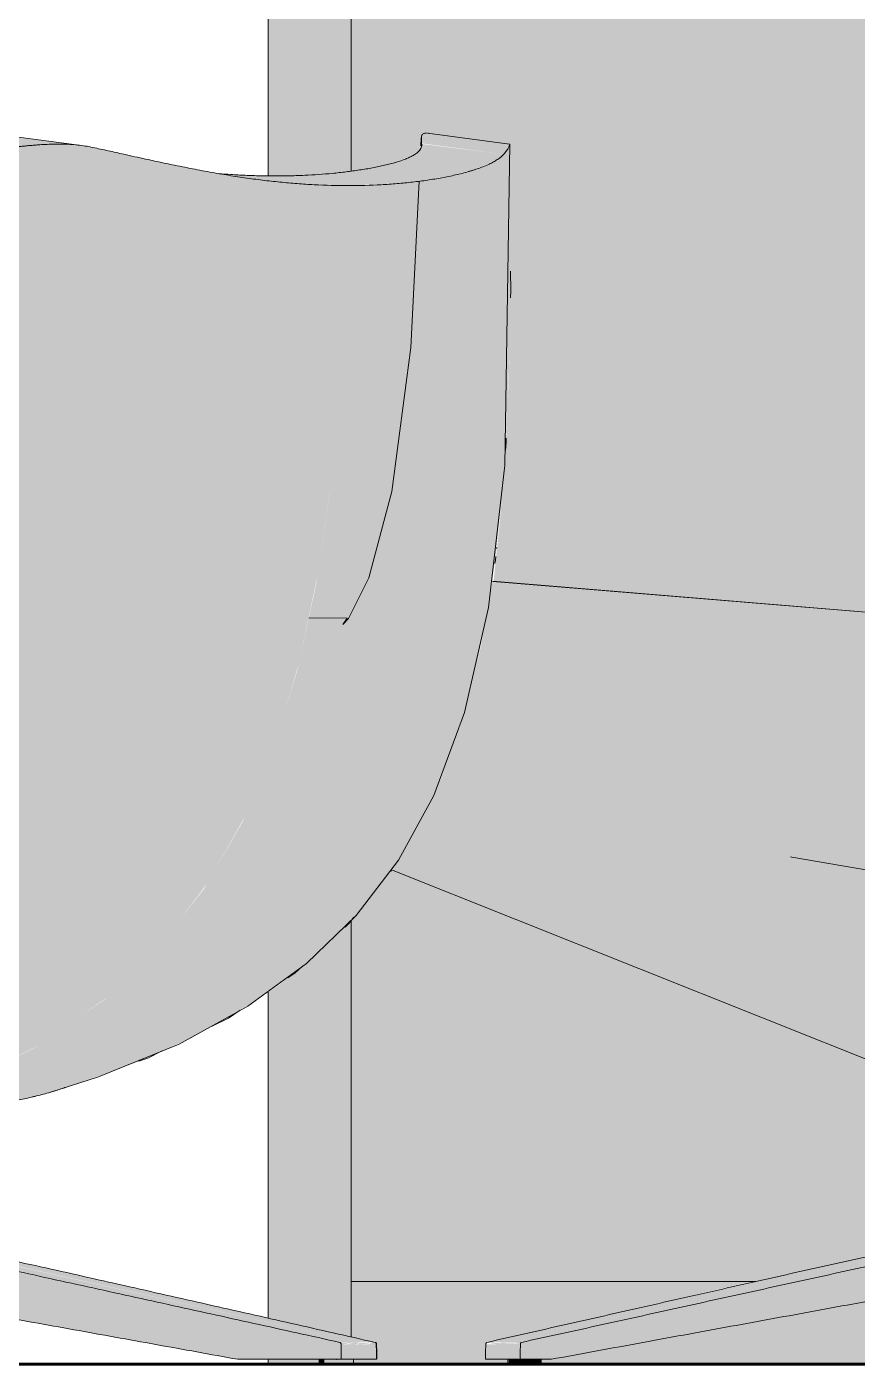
# Model space of a CAD drawing. Header units: inches. Extents: x -3547 to 1672, y -48 to 208.
# Drawn here: x 986.19 to 1006.27, y 0 to 32.37 of the extents above; entities that cross this region are included whole.
import ezdxf

# ---------------------------------------------------------------- set-up
doc = ezdxf.new("R2010")
doc.units = ezdxf.units.IN
doc.header["$MEASUREMENT"] = 0
doc.linetypes.add('Aligning Line 1_8_', pattern=[0.25, 0.125, -0.125])
doc.linetypes.add('Grid Line 1_2_', pattern=[0.875, 0.5, -0.125, 0.125, -0.125])
for name, color, linetype, lineweight in [('0-4', 10, 'Continuous', 5), ('0-5', 7, 'Continuous', 18), ('A-FLOR-5', 250, 'Continuous', 60), ('A-FLOR-LEVL-1', 51, 'Grid Line 1_2_', 9), ('A-GLAZ-CURT-2', 90, 'Continuous', 9), ('A-GLAZ-CWMG-2', 27, 'Continuous', 9), ('A-GLAZ-CWMG-3', 90, 'Continuous', 9), ('A-WALL-3', 7, 'Continuous', 18), ('G-ANNO-SYMB', 111, 'Aligning Line 1_8_', 9), ('G-ANNO-SYMB-1', 147, 'Aligning Line 1_8_', 9), ('I-FURN', 30, 'Continuous', 9)]:
    doc.layers.add(name, color=color, linetype=linetype, lineweight=lineweight)

# ---------------------------------------------------------------- blocks, each defined once
blk = doc.blocks.new('CTR - 2nd Phase_rvt-7-Elevation 5 - c')
at = {"layer": 'A-FLOR-LEVL-1'}
blk.add_line((-11478.988, 0), (-11196.014, 0), dxfattribs=at)
blk = doc.blocks.new('CTR - 1st Phase - Unit Layouts_rvt-7-Elevation 5 - c')
at = {"layer": 'A-FLOR-LEVL-1'}
blk.add_line((-11478.988, 0), (-11196.014, 0), dxfattribs=at)
blk = doc.blocks.new('CTR  - Topography_rvt-7-Elevation 5 - c')
at = {"layer": 'A-FLOR-LEVL-1'}
blk.add_line((-11478.988, 0), (-11196.014, 0), dxfattribs=at)
at = {"layer": 'G-ANNO-SYMB-1'}
blk.add_line((-11244.351, 0), (-11430.647, 0), dxfattribs=at)
blk = doc.blocks.new('System Panel - Glazed-2110450-Elevation 5 - c')
at = {"layer": 'A-GLAZ-CURT-2'}
h = blk.add_hatch(color=256, dxfattribs=at)
h.paths.add_polyline_path([(-11275.289, 2), (-11265.505, 2), (-11261.877, 2.796), (-11261.369, 2.92), (-11261.2, 3.055), (-11261.112, 3.188), (-11261.073, 3.376), (-11261.088, 6.685), (-11274.307, 11.96), (-11275.07, 10.968), (-11275.289, 10.739), (-11275.289, 2.114)], flags=0)
h.paths.add_polyline_path([(-11244.989, 29.365), (-11244.99, 29.365), (-11244.994, 29.232)], flags=0)
h.paths.add_polyline_path([(-11251.402, 2), (-11244.389, 2), (-11244.389, 99.375), (-11275.289, 99.375), (-11275.289, 28.876), (-11274.779, 28.959), (-11274.346, 29.055), (-11273.895, 29.211), (-11273.651, 29.366), (-11273.59, 29.546), (-11273.583, 29.725), (-11273.527, 29.787), (-11273.235, 29.763), (-11271.448, 29.515), (-11271.428, 26.169), (-11271.473, 23.697), (-11271.568, 21.863), (-11271.688, 20.408), (-11271.842, 18.935), (-11260.778, 18.026), (-11260.778, 18.03), (-11258.017, 18.107), (-11257.095, 18.173), (-11256.503, 18.275), (-11256.095, 18.4), (-11255.682, 18.574), (-11255.217, 18.851), (-11254.925, 19.075), (-11254.59, 19.369), (-11254.372, 19.589), (-11253.897, 20.157), (-11253.592, 20.566), (-11253.139, 21.31), (-11252.826, 21.881), (-11252.03, 23.59), (-11251.707, 24.383), (-11251.394, 25.247), (-11250.995, 26.457), (-11250.098, 29.288), (-11249.829, 29.686), (-11249.475, 29.994), (-11249.16, 30.17), (-11248.836, 30.267), (-11248.636, 30.289), (-11246.109, 30.034), (-11245.878, 29.951), (-11245.317, 29.689), (-11245.09, 29.547), (-11244.987, 29.436), (-11245.056, 27.404), (-11245.152, 25.732), (-11245.297, 24.023), (-11245.527, 22.145), (-11245.912, 20.021), (-11246.213, 18.798), (-11246.528, 17.731), (-11247.174, 16.035), (-11247.501, 15.327), (-11248.147, 14.151), (-11248.545, 13.531), (-11249.283, 12.55), (-11250.002, 11.728), (-11250.813, 10.956), (-11251.384, 10.473), (-11251.948, 10.05), (-11252.703, 9.538), (-11253.484, 9.071), (-11254.645, 8.479), (-11255.409, 8.137), (-11256.407, 7.747), (-11257.144, 7.496), (-11258.478, 7.093), (-11259.12, 6.908), (-11259.099, 3.317), (-11259.001, 3.051), (-11258.699, 2.882), (-11253.131, 2), (-11251.991, 2)], flags=0)
h.paths.add_polyline_path([(-11249.368, 12.523), (-11249.236, 12.698), (-11249.36, 12.534)], flags=0)
h.paths.add_polyline_path([(-11249.081, 12.906), (-11248.914, 13.128), (-11249.06, 12.934)], flags=0)
h.paths.add_polyline_path([(-11247.075, 16.562), (-11246.962, 16.87), (-11247.067, 16.583)], flags=0)
h.paths.add_polyline_path([(-11245.802, 20.781), (-11245.672, 21.496), (-11245.802, 20.783)], flags=0)
blk = doc.blocks.new('Rectangular Mullion - 2_ x 4_ rectangular-1900529-Elevation 5 - c')
at = {"layer": 'A-GLAZ-CWMG-2'}
h = blk.add_hatch(color=256, dxfattribs=at)
h.paths.add_polyline_path([(-11275.018, 0), (-11271.479, 0), (-11271.479, 0.118), (-11270.706, 0.118), (-11270.706, 0), (-11244.943, 0), (-11244.924, 0.118), (-11244.903, 0.126), (-11257.924, 1.82), (-11258.967, 1.928), (-11258.979, 1.938), (-11258.986, 1.949), (-11259.046, 1.882), (-11259.12, 1.674), (-11259.12, 1.131), (-11261.073, 1.131), (-11261.089, 1.771), (-11261.117, 1.814), (-11264.131, 1.279), (-11270.549, 0.12), (-11272.035, 0.12), (-11272.01, 0.514), (-11272.001, 0.529), (-11265.587, 2), (-11275.289, 2), (-11275.289, 0.663), (-11274.684, 0.505), (-11274.67, 0.481), (-11274.676, 0.12), (-11275.245, 0.118), (-11275.245, 0), (-11275.091, 0)], flags=0)
h.paths.add_polyline_path([(-11244.389, 0.615), (-11244.389, 2), (-11253.131, 2), (-11245.079, 0.724)], flags=0)
at = {"layer": 'A-GLAZ-CWMG-3'}
for p in [(-11275.289, 0.663), (-11265.505, 2)]:
    blk.add_line(p, (-11275.289, 2), dxfattribs=at)
blk = doc.blocks.new('Rectangular Mullion - 2_ x 4_ rectangular-2110445-Elevation 5 - c')
at = {"layer": 'A-GLAZ-CWMG-2'}
h = blk.add_hatch(color=256, dxfattribs=at)
h.paths.add_polyline_path([(-11277.103, 0), (-11276.044, 0), (-11276.044, 0.118), (-11277.289, 0.111), (-11277.289, 0)], flags=0)
h.paths.add_polyline_path([(-11275.289, 0.663), (-11275.289, 10.739), (-11275.981, 10.043), (-11277.048, 9.167), (-11277.289, 9.006), (-11277.289, 1.116), (-11275.34, 0.675)], flags=0)
h.paths.add_polyline_path([(-11277.121, 28.756), (-11275.978, 28.803), (-11275.357, 28.867), (-11275.289, 28.876), (-11275.289, 101.375), (-11277.289, 101.375), (-11277.289, 28.76), (-11277.185, 28.758)], flags=0)
at = {"layer": 'A-GLAZ-CWMG-3'}
for p, q in [((-11275.289, 28.876), (-11275.289, 101.375)), ((-11275.289, 0.663), (-11275.289, 10.74))]:
    blk.add_line(p, q, dxfattribs=at)
blk = doc.blocks.new('CTR - 1st Phase - Shell_rvt-7-Elevation 5 - c')
at = {"layer": 'A-FLOR-5'}
blk.add_line((-11244.351, 0), (-11426.989, 0), dxfattribs=at)
at = {"layer": 'A-FLOR-LEVL-1'}
blk.add_line((-11478.988, 0), (-11196.014, 0), dxfattribs=at)
at = {"layer": 'A-WALL-3'}
for p, q in [((-11277.289, 28.76), (-11277.289, 101.375)), ((-11277.289, 1.116), (-11277.289, 9.006)), ((-11277.289, 0), (-11277.289, 0.12))]:
    blk.add_line(p, q, dxfattribs=at)
at = {"layer": 'G-ANNO-SYMB-1'}
blk.add_line((-11244.351, 0), (-11430.647, 0), dxfattribs=at)
at = {"layer": '0-5'}
for name in ['Rectangular Mullion - 2_ x 4_ rectangular-2110445-Elevation 5 - c', 'System Panel - Glazed-2110450-Elevation 5 - c', 'Rectangular Mullion - 2_ x 4_ rectangular-1900529-Elevation 5 - c']:
    blk.add_blockref(name, (0, 0), dxfattribs=at)
blk = doc.blocks.new('CTR - 1st Phase -Stairs _ Elevators_rvt-7-Elevation 5 - c')
at = {"layer": 'A-FLOR-LEVL-1'}
blk.add_line((-11478.988, 0), (-11196.014, 0), dxfattribs=at)
blk = doc.blocks.new('Seating-Lounge_Chair-Teknion-BBMC_Metropolitan-R2013 - Lounge Chair-1463097-Elevation 5 - c')
at = {"layer": 'I-FURN'}
for points in [[(-11285.323, 28.709), (-11284.9, 28.931), (-11284.506, 29.159), (-11284.332, 29.239), (-11283.894, 29.371), (-11283.408, 29.454), (-11282.953, 29.501), (-11282.268, 29.528), (-11282.192, 29.544), (-11284.188, 29.786), (-11284.404, 29.779), (-11284.751, 29.698), (-11285.058, 29.544), (-11285.275, 29.368), (-11285.435, 29.11), (-11285.469, 28.875), (-11285.337, 28.725)], [(-11271.478, 29.448), (-11271.455, 29.526), (-11273.46, 29.793), (-11273.544, 29.779), (-11273.583, 29.725), (-11271.595, 29.463)], [(-11275.357, 28.524), (-11274.187, 28.576), (-11273.46, 28.659), (-11272.864, 28.766), (-11272.341, 28.901), (-11271.852, 29.103), (-11271.595, 29.283), (-11273.588, 29.531), (-11273.658, 29.347), (-11273.973, 29.165), (-11274.617, 28.989), (-11275.411, 28.861), (-11275.978, 28.803), (-11276.807, 28.764), (-11277.436, 28.763), (-11278.313, 28.804), (-11278.311, 28.787), (-11277.436, 28.661), (-11276.725, 28.587), (-11275.74, 28.534), (-11275.411, 28.525)], [(-11271.595, 29.283), (-11271.478, 29.448), (-11273.583, 29.725), (-11273.583, 29.545), (-11271.677, 29.294)], [(-11277.049, 0.12), (-11275.524, 0.12), (-11275.532, 0.485), (-11275.559, 0.529), (-11285.952, 2.801), (-11285.952, 1.535), (-11280.737, 0.609), (-11278.008, 0.12), (-11277.103, 0.12)], [(-11274.88, 0.12), (-11274.674, 0.123), (-11274.695, 0.481), (-11275.095, 0.481), (-11275.091, 0.12), (-11274.915, 0.12)], [(-11276.003, 0), (-11275.937, 0), (-11275.937, 0.118), (-11276.044, 0.118), (-11276.044, 0)], [(-11275.524, 0), (-11275.245, 0), (-11275.245, 0.118), (-11275.937, 0.118), (-11275.937, 0), (-11275.527, 0)]]:
    blk.add_hatch(color=256, dxfattribs=at).paths.add_polyline_path(points, flags=0)
h = blk.add_hatch(color=256, dxfattribs=at)
h.paths.add_polyline_path([(-11288.047, 6.156), (-11287.615, 6.3), (-11286.124, 6.3), (-11284.503, 6.877), (-11282.762, 7.762), (-11281.207, 8.869), (-11279.936, 10.091), (-11278.764, 11.639), (-11277.872, 13.227), (-11277.169, 14.896), (-11276.556, 16.931), (-11276.108, 19.048), (-11275.796, 21.165), (-11275.576, 23.437), (-11275.433, 25.917), (-11275.357, 28.524), (-11276.37, 28.56), (-11277.436, 28.661), (-11278.313, 28.787), (-11279.301, 28.967), (-11280.788, 29.283), (-11281.717, 29.477), (-11282.084, 29.517), (-11282.534, 29.524), (-11283.025, 29.496), (-11283.764, 29.399), (-11284.053, 29.337), (-11284.528, 29.147), (-11284.9, 28.931), (-11285.18, 28.777), (-11285.323, 28.709), (-11285.475, 28.881), (-11285.475, 29.006), (-11286.198, 26.749), (-11286.559, 25.73), (-11287.283, 23.934), (-11287.945, 22.525), (-11288.557, 21.463), (-11288.969, 20.824), (-11289.539, 20.095), (-11290.004, 19.583), (-11290.761, 18.931), (-11291.515, 18.499), (-11291.924, 18.341), (-11292.745, 18.146), (-11293.454, 18.078), (-11294.027, 18.058), (-11295.529, 18.046), (-11296.958, 18.053), (-11297.203, 17.812), (-11297.281, 17.355), (-11297.188, 16.883), (-11296.927, 16.477), (-11296.431, 15.941), (-11296.22, 15.591), (-11296.031, 14.985), (-11295.897, 14.285), (-11295.608, 12.605), (-11295.405, 11.88), (-11295.291, 11.56), (-11295.046, 10.962), (-11294.651, 10.172), (-11294.141, 9.288), (-11293.725, 8.637), (-11293.521, 8.357), (-11293.108, 7.895), (-11292.932, 7.727), (-11292.525, 7.406), (-11292.38, 7.303), (-11292.068, 7.116), (-11291.571, 6.877), (-11291.088, 6.689), (-11290.416, 6.493), (-11289.723, 6.347), (-11289.058, 6.248), (-11288.364, 6.179)], flags=0)
h.paths.add_polyline_path([(-11293.521, 8.359), (-11293.521, 8.359), (-11293.521, 8.359)], flags=0)
h = blk.add_hatch(color=256, dxfattribs=at)
h.paths.add_polyline_path([(-11286.124, 6.3), (-11283.771, 6.317), (-11283.074, 6.452), (-11282.548, 6.586), (-11281.418, 6.965), (-11280.49, 7.304), (-11279.138, 7.901), (-11277.568, 8.813), (-11276.596, 9.523), (-11275.809, 10.208), (-11275.269, 10.763), (-11274.771, 11.341), (-11274.155, 12.191), (-11273.695, 12.979), (-11273.387, 13.574), (-11273.003, 14.438), (-11272.757, 15.118), (-11272.469, 16.043), (-11272.301, 16.684), (-11272.001, 18.12), (-11271.803, 19.453), (-11271.619, 21.165), (-11271.493, 23.282), (-11271.438, 25.186), (-11271.428, 26.888), (-11271.448, 29.448), (-11271.455, 29.5), (-11271.533, 29.357), (-11271.595, 29.283), (-11271.921, 29.055), (-11272.451, 28.861), (-11273.094, 28.713), (-11274.144, 28.58), (-11274.915, 28.535), (-11275.357, 28.524), (-11275.466, 25.345), (-11275.591, 23.282), (-11275.804, 21.089), (-11276.133, 18.879), (-11276.582, 16.813), (-11277.203, 14.815), (-11277.911, 13.133), (-11278.84, 11.513), (-11280.009, 10.02), (-11281.255, 8.823), (-11282.92, 7.674), (-11284.597, 6.829), (-11285.987, 6.347)], flags=0)
h.paths.add_polyline_path([(-11273.591, 29.523), (-11273.586, 29.594), (-11273.59, 29.545)], flags=0)
h = blk.add_hatch(color=256, dxfattribs=at)
h.paths.add_polyline_path([(-11298.545, 0.529), (-11297.719, 0.53), (-11287.343, 2.802), (-11287.13, 2.853), (-11287.103, 2.887), (-11288.014, 2.87), (-11288.968, 2.693), (-11293.836, 1.603), (-11298.561, 0.529)], flags=0)
h.paths.add_polyline_path([(-11275.524, 0.529), (-11275.125, 0.529), (-11285.692, 2.887), (-11286.108, 2.869), (-11285.889, 2.787), (-11280.737, 1.671), (-11275.559, 0.529)], flags=0)
h = blk.add_hatch(color=256, dxfattribs=at)
h.paths.add_polyline_path([(-11274.707, 0.529), (-11284.693, 2.773), (-11285.49, 2.887), (-11285.649, 2.887), (-11275.125, 0.529), (-11274.914, 0.529)], flags=0)
h.paths.add_polyline_path([(-11284.693, 2.773), (-11285.172, 2.857), (-11284.819, 2.795)], flags=0)
h = blk.add_hatch(color=256, dxfattribs=at)
h.paths.add_polyline_path([(-11275.125, 0.529), (-11275.557, 0.526), (-11275.524, 0.482), (-11275.383, 0.503), (-11275.289, 0.52), (-11275.171, 0.526)], flags=0)
h.paths.add_polyline_path([(-11274.674, 0.12), (-11274.666, 0.12), (-11274.684, 0.505), (-11274.707, 0.531), (-11284.819, 2.801), (-11284.819, 2.801), (-11279.715, 1.664), (-11274.769, 0.529), (-11274.843, 0.511), (-11274.815, 0.503), (-11274.696, 0.485), (-11274.678, 0.481), (-11274.674, 0.123)], flags=0)
h.paths.add_polyline_path([(-11275.31, 0.481), (-11275.344, 0.501), (-11275.344, 0.481)], flags=0)
h.paths.add_polyline_path([(-11274.815, 0.481), (-11274.859, 0.501), (-11274.859, 0.481), (-11274.833, 0.481)], flags=0)
h.paths.add_polyline_path([(-11275.538, 0.513), (-11275.433, 0.526), (-11275.389, 0.518), (-11275.529, 0.513)], flags=0)
h = blk.add_hatch(color=256, dxfattribs=at)
h.paths.add_polyline_path([(-11298.59, 0.481), (-11298.462, 0.498), (-11298.467, 0.505), (-11298.586, 0.497)], flags=0)
h.paths.add_polyline_path([(-11298.017, 0.499), (-11297.975, 0.522), (-11298.467, 0.505), (-11298.342, 0.481), (-11298.091, 0.499), (-11298.042, 0.501)], flags=0)
h.paths.add_polyline_path([(-11297.927, 0.481), (-11297.75, 0.494), (-11297.758, 0.527), (-11298.024, 0.494), (-11298.017, 0.481), (-11297.943, 0.481)], flags=0)
h.paths.add_polyline_path([(-11275.344, 0.501), (-11275.505, 0.487), (-11275.505, 0.481), (-11275.344, 0.501)], flags=0)
h.paths.add_polyline_path([(-11275.223, 0.481), (-11275.101, 0.501), (-11275.125, 0.529), (-11275.344, 0.501), (-11275.289, 0.481), (-11275.241, 0.481)], flags=0)
h = blk.add_hatch(color=256, dxfattribs=at)
h.paths.add_polyline_path([(-11298.185, 0.12), (-11297.758, 0.12), (-11297.758, 0.481), (-11298.59, 0.481), (-11298.578, 0.12), (-11298.202, 0.12)], flags=0)
h.paths.add_polyline_path([(-11275.091, 0.12), (-11275.095, 0.481), (-11275.529, 0.481), (-11275.524, 0.12), (-11275.289, 0.12)], flags=0)
h = blk.add_hatch(color=256, dxfattribs=at)
h.paths.add_polyline_path([(-11274.859, 0.501), (-11274.871, 0.519), (-11275.104, 0.513), (-11275.091, 0.481), (-11274.859, 0.501)], flags=0)
h.paths.add_polyline_path([(-11274.693, 0.481), (-11274.707, 0.489), (-11274.833, 0.502), (-11274.833, 0.489), (-11274.815, 0.481), (-11274.695, 0.481)], flags=0)
for p, q in [((-11271.454, 29.529), (-11273.44, 29.791)), ((-11281.809, 29.495), (-11283.907, 29.772)), ((-11273.589, 29.676), (-11273.599, 29.484)), ((-11275.524, 0.12), (-11278.028, 0.12)), ((-11276.058, 0.118), (-11276.058, 0)), ((-11276.058, 0.118), (-11276.058, 0)), ((-11276.044, 0.118), (-11276.044, 0.118)), ((-11276.044, 0.118), (-11276.044, 0.118)), ((-11275.645, 0.118), (-11275.643, 0.118)), ((-11275.091, 0.12), (-11275.524, 0.12)), ((-11275.231, 0), (-11275.231, 0.118)), ((-11275.231, 0), (-11275.231, 0.118)), ((-11274.674, 0.12), (-11275.091, 0.12))]:
    blk.add_line(p, q, dxfattribs=at)
at = {"layer": 'I-FURN', "flags": 128}
for points in [[(-11271.448, 29.523), (-11271.571, 21.755), (-11271.963, 18.315), (-11272.545, 15.77), (-11273.284, 13.766), (-11274.143, 12.196), (-11275.161, 10.863), (-11276.364, 9.696), (-11277.782, 8.663), (-11279.447, 7.748), (-11281.395, 6.954), (-11282.552, 6.585)], [(-11273.641, 28.632), (-11273.841, 24.602), (-11274.301, 21.12), (-11274.856, 19.028), (-11275.349, 18.051), (-11275.484, 17.906), (-11275.381, 18.059), (-11276.311, 18.06)], [(-11275.529, 0.481), (-11275.527, 0.3), (-11275.524, 0.12)], [(-11274.674, 0.12), (-11274.676, 0.3), (-11274.678, 0.481)], [(-11274.67, 0.481), (-11274.668, 0.3), (-11274.666, 0.12)]]:
    blk.add_lwpolyline(points, dxfattribs=at)
at = {"layer": 'I-FURN'}
for points, knots in [([(-11283.855, 29.765), (-11283.906, 29.772), (-11284.018, 29.786), (-11284.156, 29.794), (-11284.271, 29.793), (-11284.356, 29.789), (-11284.439, 29.781), (-11284.521, 29.768), (-11284.601, 29.75), (-11284.68, 29.729), (-11284.758, 29.704), (-11284.834, 29.674), (-11284.908, 29.64), (-11284.98, 29.601), (-11285.051, 29.559), (-11285.121, 29.513), (-11285.176, 29.472), (-11285.217, 29.437), (-11285.246, 29.409), (-11285.273, 29.381), (-11285.309, 29.342), (-11285.351, 29.29), (-11285.388, 29.236), (-11285.409, 29.197), (-11285.42, 29.175), (-11285.427, 29.159), (-11285.434, 29.142), (-11285.443, 29.119), (-11285.458, 29.077), (-11285.475, 29.015), (-11285.482, 28.955), (-11285.481, 28.917), (-11285.478, 28.896), (-11285.475, 28.881), (-11285.471, 28.866), (-11285.464, 28.847), (-11285.45, 28.812), (-11285.422, 28.766), (-11285.385, 28.73), (-11285.355, 28.716), (-11285.337, 28.711), (-11285.31, 28.707), (-11285.261, 28.717), (-11285.197, 28.749), (-11285.143, 28.78), (-11285.102, 28.805), (-11285.069, 28.825), (-11285.046, 28.838), (-11285.033, 28.846), (-11285.024, 28.851), (-11285.014, 28.857), (-11285.002, 28.864), (-11284.98, 28.878), (-11284.949, 28.897), (-11284.911, 28.922), (-11284.861, 28.956), (-11284.81, 28.991), (-11284.765, 29.019), (-11284.739, 29.035), (-11284.719, 29.047), (-11284.699, 29.058), (-11284.673, 29.074), (-11284.627, 29.1), (-11284.56, 29.137), (-11284.478, 29.179), (-11284.395, 29.217), (-11284.311, 29.252), (-11284.226, 29.283), (-11284.14, 29.312), (-11284.053, 29.337), (-11283.966, 29.36), (-11283.879, 29.379), (-11283.807, 29.393), (-11283.748, 29.404), (-11283.705, 29.412), (-11283.661, 29.419), (-11283.603, 29.429), (-11283.531, 29.439), (-11283.444, 29.451), (-11283.356, 29.462), (-11283.268, 29.472), (-11283.179, 29.482), (-11283.09, 29.49), (-11283, 29.498), (-11282.91, 29.506), (-11282.789, 29.514), (-11282.577, 29.526), (-11282.33, 29.532), (-11282.084, 29.523), (-11281.838, 29.502), (-11281.655, 29.474), (-11281.534, 29.448)], [0.0303498, 0.0303498, 0.0303498, 0.0303498, 0.0526316, 0.0789474, 0.0921053, 0.1052632, 0.1184211, 0.1315789, 0.1447368, 0.1578947, 0.1710526, 0.1842105, 0.1973684, 0.2105263, 0.2236842, 0.2368421, 0.25, 0.2565789, 0.2631579, 0.2697368, 0.2763158, 0.2894737, 0.3026316, 0.3092105, 0.3125, 0.3157895, 0.3190789, 0.3223684, 0.3289474, 0.3421053, 0.3552632, 0.3618421, 0.3651316, 0.3684211, 0.3717105, 0.375, 0.3815789, 0.3947368, 0.4078947, 0.4144737, 0.4177632, 0.4210526, 0.4342105, 0.4473684, 0.4539474, 0.4605263, 0.4671053, 0.4703947, 0.4720395, 0.4736842, 0.4753289, 0.4769737, 0.4802632, 0.4868421, 0.4934211, 0.5, 0.5131579, 0.5197368, 0.5230263, 0.5263158, 0.5296053, 0.5328947, 0.5394737, 0.5526316, 0.5657895, 0.5789474, 0.5921053, 0.6052632, 0.6184211, 0.6315789, 0.6447368, 0.6578947, 0.6710526, 0.6776316, 0.6842105, 0.6907895, 0.6973684, 0.7105263, 0.7236842, 0.7368421, 0.75, 0.7631579, 0.7763158, 0.7894737, 0.8026316, 0.8157895, 0.8421053, 0.8947368, 0.9210526, 0.9473684, 1, 1, 1, 1]), ([(-11273.583, 29.725), (-11273.578, 29.748), (-11273.558, 29.775), (-11273.515, 29.79), (-11273.485, 29.794), (-11273.469, 29.794), (-11273.46, 29.793), (-11273.46, 29.793)], [-1, -1, -1, -1, -0.95454545, -0.93181818, -0.92045455, -0.90909091, -0.90895854, -0.90895854, -0.90895854, -0.90895854]), ([(-11277.121, 28.756), (-11276.999, 28.756), (-11276.757, 28.759), (-11276.405, 28.772), (-11276.069, 28.791), (-11275.742, 28.818), (-11275.461, 28.849), (-11275.241, 28.877), (-11275.08, 28.901), (-11274.923, 28.926), (-11274.769, 28.954), (-11274.619, 28.984), (-11274.477, 29.016), (-11274.339, 29.05), (-11274.206, 29.086), (-11274.081, 29.125), (-11273.971, 29.165), (-11273.874, 29.208), (-11273.757, 29.268), (-11273.647, 29.346), (-11273.581, 29.444), (-11273.575, 29.511), (-11273.583, 29.545)], [-1, -1, -1, -1, -0.928571, -0.857143, -0.785714, -0.714286, -0.642857, -0.607143, -0.571429, -0.535714, -0.5, -0.464286, -0.428571, -0.392857, -0.357143, -0.321429, -0.285714, -0.25, -0.214286, -0.142857, -0.071429, 0, 0, 0, 0]), ([(-11271.465, 29.528), (-11271.456, 29.53), (-11271.44, 29.529), (-11271.455, 29.493), (-11271.478, 29.448)], [-0.1363636, -0.1363636, -0.1363636, -0.1363636, -0.0909091, 0, 0, 0, 0]), ([(-11280.788, 29.283), (-11280.608, 29.243), (-11280.343, 29.184), (-11279.998, 29.109), (-11279.743, 29.055), (-11279.492, 29.003), (-11279.244, 28.953), (-11279.001, 28.905), (-11278.763, 28.861), (-11278.531, 28.819), (-11278.304, 28.781), (-11278.082, 28.745), (-11277.861, 28.712), (-11277.644, 28.682), (-11277.36, 28.646), (-11277.01, 28.607), (-11276.591, 28.57), (-11276.04, 28.534), (-11275.629, 28.523), (-11275.357, 28.524)], [0, 0, 0, 0, 0.083333, 0.125, 0.166667, 0.208333, 0.25, 0.291667, 0.333333, 0.375, 0.416667, 0.458333, 0.5, 0.541667, 0.583333, 0.666667, 0.75, 0.833333, 1, 1, 1, 1]), ([(-11271.595, 29.283), (-11271.633, 29.243), (-11271.701, 29.184), (-11271.818, 29.109), (-11271.918, 29.055), (-11272.034, 29.003), (-11272.165, 28.953), (-11272.281, 28.913), (-11272.378, 28.883), (-11272.475, 28.854), (-11272.601, 28.819), (-11272.761, 28.781), (-11272.926, 28.745), (-11273.094, 28.712), (-11273.264, 28.682), (-11273.498, 28.646), (-11273.798, 28.607), (-11274.171, 28.57), (-11274.685, 28.534), (-11275.084, 28.523), (-11275.357, 28.524)], [-1, -1, -1, -1, -0.916667, -0.875, -0.833333, -0.791667, -0.75, -0.708333, -0.6875, -0.666667, -0.625, -0.583333, -0.541667, -0.5, -0.458333, -0.416667, -0.333333, -0.25, -0.166667, 0, 0, 0, 0]), ([(-11277.121, 28.756), (-11277.244, 28.756), (-11277.486, 28.759), (-11277.848, 28.772), (-11278.175, 28.79), (-11278.387, 28.806), (-11278.484, 28.814)], [0, 0, 0, 0, 0.0714286, 0.1428571, 0.2142857, 0.2720719, 0.2720719, 0.2720719, 0.2720719]), ([(-11283.878, 6.3), (-11283.66, 6.333), (-11283.334, 6.391), (-11282.895, 6.49), (-11282.671, 6.55), (-11282.559, 6.583)], [-0.90141107, -0.90141107, -0.90141107, -0.90141107, -0.87804878, -0.86585366, -0.85365854, -0.85365854, -0.85365854, -0.85365854]), ([(-11282.995, 6.469), (-11282.983, 6.471), (-11282.956, 6.478), (-11282.928, 6.485), (-11282.912, 6.489)], [-0.869653483, -0.869653483, -0.869653483, -0.869653483, -0.868421053, -0.866666667, -0.866666667, -0.866666667, -0.866666667]), ([(-11275.559, 0.529), (-11275.553, 0.528), (-11275.546, 0.524), (-11275.537, 0.513), (-11275.531, 0.5), (-11275.529, 0.489), (-11275.529, 0.481)], [-1, -1, -1, -1, -0.666667, -0.5, -0.333333, 0, 0, 0, 0]), ([(-11274.678, 0.481), (-11274.678, 0.489), (-11274.68, 0.5), (-11274.686, 0.513), (-11274.694, 0.524), (-11274.702, 0.528), (-11274.707, 0.529)], [-1, -1, -1, -1, -0.666667, -0.5, -0.333333, 0, 0, 0, 0]), ([(-11274.7, 0.529), (-11274.694, 0.528), (-11274.686, 0.524), (-11274.678, 0.513), (-11274.672, 0.5), (-11274.67, 0.489), (-11274.67, 0.481)], [-1, -1, -1, -1, -0.666667, -0.5, -0.333333, 0, 0, 0, 0])]:
    blk.add_open_spline(points, degree=3, knots=knots, dxfattribs=at)
for points in [[(-11273.583, 29.545), (-11273.586, 29.575), (-11273.59, 29.635), (-11273.587, 29.695), (-11273.583, 29.725)], [(-11281.534, 29.448), (-11281.409, 29.42), (-11281.159, 29.366), (-11280.911, 29.311), (-11280.788, 29.283)], [(-11271.478, 29.448), (-11271.491, 29.42), (-11271.523, 29.366), (-11271.569, 29.311), (-11271.595, 29.283)], [(-11282.552, 6.585), (-11282.443, 6.617), (-11282.333, 6.651), (-11282.223, 6.689)], [(-11282.548, 6.586), (-11282.513, 6.596), (-11282.479, 6.606), (-11282.444, 6.617)], [(-11282.223, 6.689), (-11282.213, 6.692), (-11282.203, 6.696), (-11282.192, 6.699)], [(-11285.952, 2.801), (-11285.258, 2.655), (-11283.872, 2.361), (-11281.793, 1.903), (-11279.715, 1.446), (-11277.637, 0.988), (-11276.252, 0.682), (-11275.559, 0.529)], [(-11274.707, 0.529), (-11275.381, 0.682), (-11276.729, 0.988), (-11278.751, 1.446), (-11280.773, 1.903), (-11282.796, 2.361), (-11284.145, 2.655), (-11284.819, 2.801)], [(-11278.028, 0.12), (-11278.689, 0.239), (-11280.009, 0.478), (-11281.989, 0.835), (-11283.972, 1.193), (-11285.292, 1.422), (-11285.952, 1.535)]]:
    blk.add_open_spline(points, degree=3, dxfattribs=at)
blk = doc.blocks.new('Seating-Setee-Teknion-BBMC_Metropolitan-R2013 - Lounge Settee-1463093-Elevation 5 - c')
at = {"layer": 'I-FURN'}
for points in [[(-11260.778, 6.561), (-11260.778, 18.026), (-11271.868, 18.93), (-11272.144, 17.386), (-11272.371, 16.401), (-11272.622, 15.521), (-11273.033, 14.363), (-11273.268, 13.826), (-11273.678, 13.01), (-11274.224, 12.08), (-11274.295, 11.956), (-11260.779, 6.561)], [(-11260.778, 18.026), (-11266.668, 18.497), (-11264.727, 18.336), (-11262.649, 18.176), (-11260.778, 18.026)], [(-11271.162, 0.12), (-11270.444, 0.12), (-11261.066, 1.823), (-11260.161, 1.967), (-11260.059, 1.933), (-11259.967, 1.852), (-11259.933, 1.793), (-11259.919, 1.793), (-11259.933, 3.294), (-11259.942, 3.242), (-11260.059, 3.052), (-11260.157, 2.964), (-11260.346, 2.882), (-11263.952, 2.118), (-11271.164, 0.526), (-11271.192, 0.481), (-11271.195, 0.12)], [(-11272.035, 0.12), (-11271.197, 0.14), (-11271.197, 0.481), (-11272.031, 0.481), (-11272.033, 0.3)], [(-11268.4, 0.496), (-11268.4, 0.496), (-11268.031, 0.564)], [(-11271.197, 0), (-11271.093, 0.001), (-11271.093, 0.118), (-11271.479, 0.118), (-11271.479, 0), (-11271.276, 0)], [(-11271.093, 0), (-11270.706, 0), (-11270.706, 0.118), (-11271.093, 0.118), (-11271.093, 0.001)]]:
    blk.add_hatch(color=256, dxfattribs=at).paths.add_polyline_path(points, flags=0)
h = blk.add_hatch(color=256, dxfattribs=at)
h.paths.add_polyline_path([(-11271.162, 0.529), (-11261.166, 2.713), (-11260.361, 2.882), (-11261.473, 2.882), (-11264.984, 2.118), (-11272.001, 0.529), (-11271.276, 0.529)], flags=0)
h.paths.add_polyline_path([(-11244.389, 0.614), (-11244.389, 0.615), (-11258.828, 2.882), (-11258.805, 2.861), (-11253.916, 2.118), (-11245.079, 0.723)], flags=0)
h = blk.add_hatch(color=256, dxfattribs=at)
h.paths.add_polyline_path([(-11271.654, 0.514), (-11271.336, 0.513), (-11271.182, 0.497), (-11271.162, 0.529), (-11271.63, 0.519)], flags=0)
h.paths.add_polyline_path([(-11271.654, 0.481), (-11271.552, 0.501), (-11271.892, 0.523), (-11271.895, 0.501), (-11271.892, 0.5), (-11271.672, 0.481)], flags=0)
h.paths.add_polyline_path([(-11272.02, 0.498), (-11271.986, 0.526), (-11272.01, 0.514), (-11272.019, 0.5)], flags=0)
h = blk.add_hatch(color=256, dxfattribs=at)
h.paths.add_polyline_path([(-11271.722, 0.481), (-11271.79, 0.501), (-11271.776, 0.481)], flags=0)
h.paths.add_polyline_path([(-11271.192, 0.481), (-11271.195, 0.497), (-11271.654, 0.514), (-11271.654, 0.492), (-11271.619, 0.481), (-11271.195, 0.481)], flags=0)
h.paths.add_polyline_path([(-11271.654, 0.514), (-11271.589, 0.529), (-11271.672, 0.518)], flags=0)
h.paths.add_polyline_path([(-11271.931, 0.514), (-11271.862, 0.529), (-11271.986, 0.526)], flags=0)
for p, q in [((-11260.778, 18.032), (-11271.866, 18.94)), ((-11271.864, 18.951), (-11260.778, 18.032)), ((-11274.307, 11.961), (-11260.778, 6.561)), ((-11271.197, 0.12), (-11272.035, 0.12)), ((-11271.493, 0.118), (-11271.493, 0)), ((-11271.493, 0.118), (-11271.493, 0)), ((-11271.479, 0.118), (-11271.479, 0.118)), ((-11271.479, 0.118), (-11271.479, 0.118)), ((-11271.293, 0.118), (-11271.277, 0.118)), ((-11271.197, 0.12), (-11270.444, 0.12)), ((-11270.706, 0.118), (-11270.706, 0.118)), ((-11270.706, 0.118), (-11270.706, 0.118)), ((-11270.693, 0), (-11270.693, 0.118)), ((-11270.693, 0), (-11270.693, 0.118))]:
    blk.add_line(p, q, dxfattribs=at)
at = {"layer": 'I-FURN', "flags": 128}
for points in [[(-11259.675, 11.425), (-11264.629, 12.275), (-11264.658, 12.281)], [(-11272.035, 0.12), (-11272.033, 0.3), (-11272.031, 0.481)], [(-11271.192, 0.481), (-11271.195, 0.3), (-11271.197, 0.12)]]:
    blk.add_lwpolyline(points, dxfattribs=at)
at = {"layer": 'I-FURN'}
for points in [[(-11272.001, 0.529), (-11271.416, 0.662), (-11270.247, 0.927), (-11268.493, 1.325), (-11266.738, 1.722), (-11264.986, 2.117), (-11263.219, 2.517), (-11262.054, 2.763), (-11261.473, 2.882)], [(-11260.346, 2.882), (-11260.943, 2.762), (-11262.14, 2.517), (-11263.955, 2.117), (-11265.755, 1.722), (-11267.558, 1.324), (-11269.36, 0.927), (-11270.561, 0.662), (-11271.162, 0.529)], [(-11270.444, 0.12), (-11269.763, 0.245), (-11268.4, 0.496), (-11266.355, 0.872), (-11264.311, 1.245), (-11262.265, 1.623), (-11260.901, 1.855), (-11260.22, 1.967)], [(-11272.031, 0.481), (-11272.03, 0.485), (-11272.03, 0.489), (-11272.029, 0.492)]]:
    blk.add_open_spline(points, degree=3, dxfattribs=at)
for points, knots in [([(-11272.031, 0.481), (-11272.03, 0.489), (-11272.028, 0.5), (-11272.022, 0.513), (-11272.015, 0.523), (-11272.008, 0.527), (-11272.004, 0.528)], [0, 0, 0, 0, 0.3333333, 0.5, 0.6666667, 0.9345615, 0.9345615, 0.9345615, 0.9345615]), ([(-11272.027, 0.503), (-11272.025, 0.507), (-11272.022, 0.513), (-11272.015, 0.523), (-11272.008, 0.526), (-11272.004, 0.528)], [-0.6666667, -0.6666667, -0.6666667, -0.6666667, -0.5, -0.3333333, -0.0654385, -0.0654385, -0.0654385, -0.0654385]), ([(-11271.162, 0.529), (-11271.168, 0.528), (-11271.176, 0.524), (-11271.184, 0.513), (-11271.19, 0.5), (-11271.192, 0.489), (-11271.192, 0.481)], [0, 0, 0, 0, 0.333333, 0.5, 0.666667, 1, 1, 1, 1])]:
    blk.add_open_spline(points, degree=3, knots=knots, dxfattribs=at)
blk = doc.blocks.new('Seating-Lounge_Chair-Teknion-BBMC_Metropolitan-R2013 - Lounge Chair-1793153-Elevation 5 - c')
at = {"layer": 'I-FURN'}
blk.add_hatch(color=256, dxfattribs=at).paths.add_polyline_path([(-11271.459, 29.527), (-11271.487, 29.534), (-11271.478, 29.529)], flags=0)
h = blk.add_hatch(color=256, dxfattribs=at)
h.paths.add_polyline_path([(-11280.514, 7.293), (-11279.576, 7.697), (-11279.892, 7.566), (-11280.49, 7.304)], flags=0)
h.paths.add_polyline_path([(-11279.016, 7.971), (-11278.593, 8.198), (-11278.935, 8.017)], flags=0)
h.paths.add_polyline_path([(-11277.428, 8.913), (-11276.928, 9.262), (-11277.077, 9.164), (-11277.405, 8.929)], flags=0)
h.paths.add_polyline_path([(-11271.834, 19.193), (-11271.732, 20.044), (-11271.828, 19.241)], flags=0)
h.paths.add_polyline_path([(-11271.627, 21.05), (-11271.548, 22.151), (-11271.625, 21.081)], flags=0)
for p, q in [((-11271.453, 29.529), (-11273.437, 29.791)), ((-11281.805, 29.495), (-11281.9, 29.507)), ((-11273.595, 29.512), (-11273.589, 29.676)), ((-11271.768, 19.742), (-11271.766, 19.764)), ((-11274.327, 11.933), (-11274.303, 11.963)), ((-11276.058, 0.118), (-11276.058, 0)), ((-11276.058, 0.118), (-11276.058, 0)), ((-11276.044, 0.118), (-11276.044, 0.118)), ((-11276.044, 0.118), (-11276.044, 0.118)), ((-11275.231, 0), (-11275.231, 0.118)), ((-11275.231, 0), (-11275.231, 0.118))]:
    blk.add_line(p, q, dxfattribs=at)
at = {"layer": 'I-FURN', "flags": 128}
for points in [[(-11271.431, 25.809), (-11271.426, 25.975), (-11271.429, 26.454)], [(-11271.554, 22.111), (-11271.536, 22.305), (-11271.533, 22.409)], [(-11271.807, 19.378), (-11271.794, 19.456), (-11271.786, 19.545)], [(-11275.434, 10.581), (-11275.335, 10.673), (-11275.218, 10.819)], [(-11276.815, 9.352), (-11276.645, 9.467), (-11276.462, 9.636)], [(-11278.647, 8.182), (-11278.251, 8.378), (-11277.974, 8.565)], [(-11280.425, 7.333), (-11280.201, 7.411), (-11279.855, 7.583)]]:
    blk.add_lwpolyline(points, dxfattribs=at)
at = {"layer": 'I-FURN'}
for points in [[(-11273.482, 29.793), (-11273.497, 29.792), (-11273.512, 29.79), (-11273.522, 29.785)], [(-11273.414, 29.787), (-11273.422, 29.789), (-11273.429, 29.79), (-11273.437, 29.791)], [(-11273.583, 29.725), (-11273.587, 29.695), (-11273.588, 29.665), (-11273.588, 29.635)], [(-11271.452, 29.529), (-11271.452, 29.529), (-11271.453, 29.529), (-11271.453, 29.529)], [(-11282.919, 6.487), (-11282.933, 6.483), (-11282.947, 6.48), (-11282.961, 6.477)], [(-11282.552, 6.585), (-11282.568, 6.58), (-11282.584, 6.575), (-11282.601, 6.571)], [(-11274.674, 0.503), (-11274.675, 0.507), (-11274.678, 0.513), (-11274.682, 0.519), (-11274.685, 0.521)]]:
    blk.add_open_spline(points, degree=3, dxfattribs=at)

msp = doc.modelspace()

# ---------------------------------------------------------------- linework, layer by layer
at = {"layer": 'A-FLOR-LEVL-1'}
msp.add_line((790.329, 0), (1073.302, 0), dxfattribs=at)
at = {"layer": 'G-ANNO-SYMB'}
msp.add_line((1024.966, 0), (838.67, 0), dxfattribs=at)

# ---------------------------------------------------------------- block references
at = {"layer": '0-4'}
for name in ['CTR - 1st Phase - Shell_rvt-7-Elevation 5 - c', 'CTR - 1st Phase -Stairs _ Elevators_rvt-7-Elevation 5 - c', 'CTR - 2nd Phase_rvt-7-Elevation 5 - c', 'CTR - 1st Phase - Unit Layouts_rvt-7-Elevation 5 - c', 'CTR  - Topography_rvt-7-Elevation 5 - c']:
    msp.add_blockref(name, (12269.317, 0), dxfattribs=at)
at = {"layer": 'I-FURN'}
for name in ['Seating-Setee-Teknion-BBMC_Metropolitan-R2013 - Lounge Settee-1463093-Elevation 5 - c', 'Seating-Lounge_Chair-Teknion-BBMC_Metropolitan-R2013 - Lounge Chair-1463097-Elevation 5 - c', 'Seating-Lounge_Chair-Teknion-BBMC_Metropolitan-R2013 - Lounge Chair-1793153-Elevation 5 - c']:
    msp.add_blockref(name, (12269.317, 0), dxfattribs=at)

doc.saveas('drawing.dxf')
